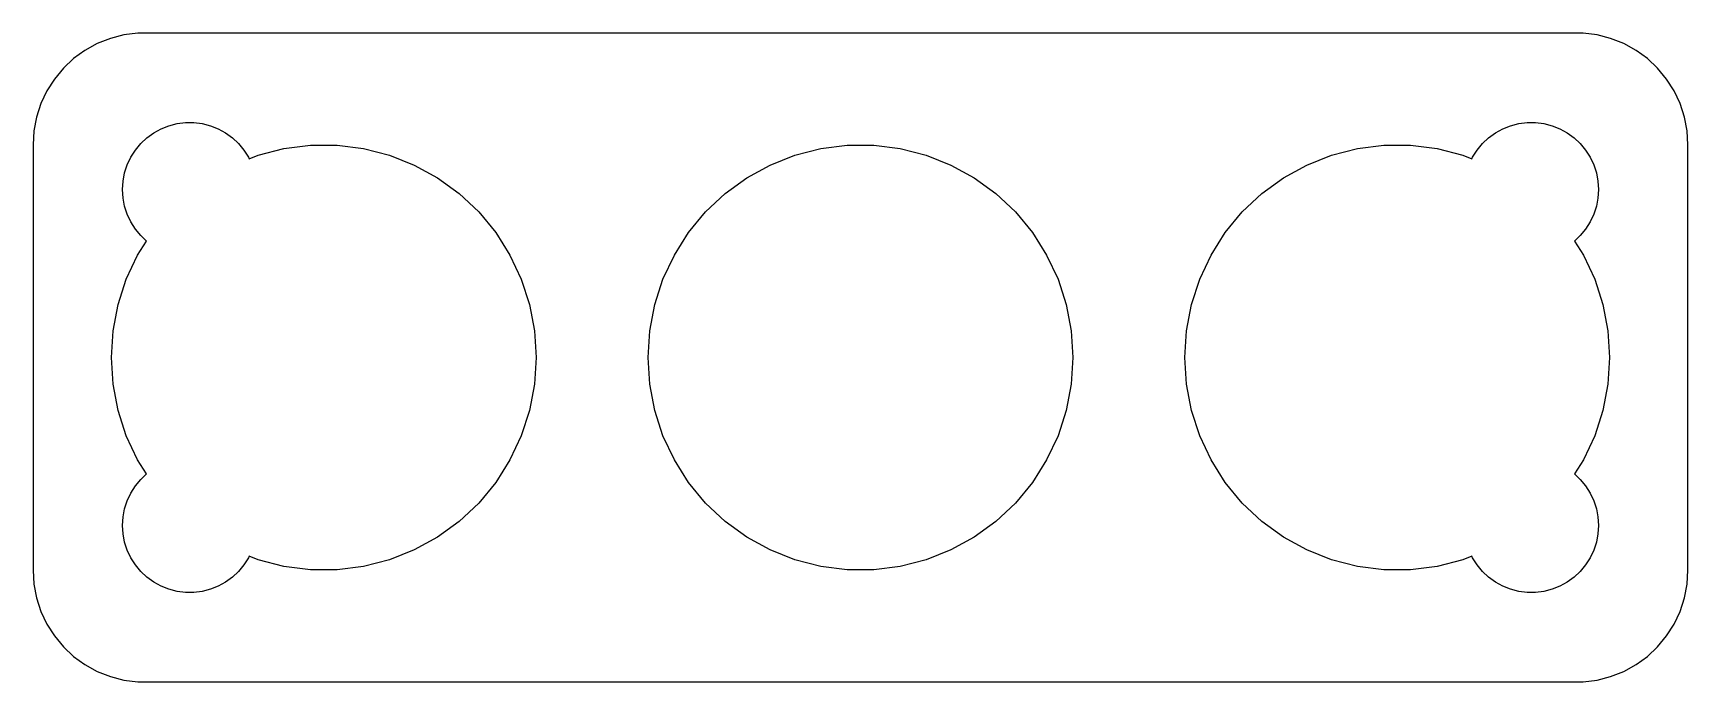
# Model space of a CAD drawing. Header units: metres. Extents: x -37 to 37, y -14.5 to 14.5.
import ezdxf

# ---------------------------------------------------------------- set-up
doc = ezdxf.new("R2010")
doc.units = ezdxf.units.M

msp = doc.modelspace()

# ---------------------------------------------------------------- linework, layer by layer
for p, q in [((-33.5451, 14.2553), (-34.1289, 14.0241)), ((-32.9369, 14.4114), (-33.5451, 14.2553)), ((-32.3139, 14.4901), (-32.9369, 14.4114)), ((32.3139, 14.4901), (-32.3139, 14.4901)), ((32.9369, 14.4114), (32.3139, 14.4901)), ((33.5451, 14.2553), (32.9369, 14.4114)), ((34.1289, 14.0241), (33.5451, 14.2553)), ((-35.1871, 13.3526), (-35.6448, 12.9227)), ((-34.6791, 13.7216), (-35.1871, 13.3526)), ((-34.1289, 14.0241), (-34.6791, 13.7216)), ((34.6791, 13.7216), (34.1289, 14.0241)), ((35.1871, 13.3526), (34.6791, 13.7216)), ((35.6448, 12.9227), (35.1871, 13.3526)), ((-35.6448, 12.9227), (-36.0451, 12.4389)), ((36.0451, 12.4389), (35.6448, 12.9227)), ((-36.3815, 11.9088), (-36.6489, 11.3406)), ((-36.0451, 12.4389), (-36.3815, 11.9088)), ((36.3815, 11.9088), (36.0451, 12.4389)), ((36.6489, 11.3406), (36.3815, 11.9088)), ((-36.6489, 11.3406), (-36.8429, 10.7434)), ((36.8429, 10.7434), (36.6489, 11.3406)), ((-36.8429, 10.7434), (-36.9606, 10.1267)), ((-30.927, 10.3532), (-30.5621, 10.4469)), ((-30.5621, 10.4469), (-30.1884, 10.4941)), ((-30.1884, 10.4941), (-29.8116, 10.4941)), ((-29.8116, 10.4941), (-29.4379, 10.4469)), ((-29.4379, 10.4469), (-29.0729, 10.3532)), ((29.0729, 10.3532), (29.4379, 10.4469)), ((29.4379, 10.4469), (29.8116, 10.4941)), ((29.8116, 10.4941), (30.1884, 10.4941)), ((30.1884, 10.4941), (30.5621, 10.4469)), ((30.5621, 10.4469), (30.927, 10.3532)), ((36.9606, 10.1267), (36.8429, 10.7434)), ((-36.9606, 10.1267), (-37, 9.5)), ((-32.1869, 9.55363), (-31.9123, 9.81154)), ((-31.9123, 9.81154), (-31.6075, 10.033)), ((-31.6075, 10.033), (-31.2773, 10.2145)), ((-31.2773, 10.2145), (-30.927, 10.3532)), ((-29.0729, 10.3532), (-28.7227, 10.2145)), ((-28.7227, 10.2145), (-28.3925, 10.033)), ((-28.3925, 10.033), (-28.0877, 9.81154)), ((-28.0877, 9.81154), (-27.8131, 9.55363)), ((27.8131, 9.55363), (28.0877, 9.81154)), ((28.0877, 9.81154), (28.3925, 10.033)), ((28.3925, 10.033), (28.7227, 10.2145)), ((28.7227, 10.2145), (29.0729, 10.3532)), ((30.927, 10.3532), (31.2773, 10.2145)), ((31.2773, 10.2145), (31.6075, 10.033)), ((31.6075, 10.033), (31.9123, 9.81154)), ((31.9123, 9.81154), (32.1869, 9.55363)), ((37, 9.5), (36.9606, 10.1267)), ((-37, 9.5), (-37, -9.5)), ((-32.7893, 8.60437), (-32.6289, 8.94525)), ((-32.6289, 8.94525), (-32.427, 9.26335)), ((-32.427, 9.26335), (-32.1869, 9.55363)), ((-27.8131, 9.55363), (-27.5729, 9.26335)), ((-27.5729, 9.26335), (-27.3711, 8.94525)), ((-27.3711, 8.94525), (-27.3383, 8.87561)), ((-27.3383, 8.87561), (-26.9357, 9.03503)), ((-26.9357, 9.03503), (-25.7801, 9.33173)), ((-25.7801, 9.33173), (-24.5965, 9.48125)), ((-24.5965, 9.48125), (-23.4035, 9.48125)), ((-23.4035, 9.48125), (-22.2199, 9.33173)), ((-22.2199, 9.33173), (-21.0643, 9.03503)), ((-21.0643, 9.03503), (-19.9551, 8.59586)), ((-4.04489, 8.59586), (-2.93565, 9.03503)), ((-2.93565, 9.03503), (-1.78012, 9.33173)), ((-1.78012, 9.33173), (-0.5965, 9.48125)), ((-0.5965, 9.48125), (0.5965, 9.48125)), ((0.5965, 9.48125), (1.78012, 9.33173)), ((1.78012, 9.33173), (2.93565, 9.03503)), ((2.93565, 9.03503), (4.04489, 8.59586)), ((19.9551, 8.59586), (21.0643, 9.03503)), ((21.0643, 9.03503), (22.2199, 9.33173)), ((22.2199, 9.33173), (23.4035, 9.48125)), ((23.4035, 9.48125), (24.5965, 9.48125)), ((24.5965, 9.48125), (25.7801, 9.33173)), ((25.7801, 9.33173), (26.9357, 9.03503)), ((26.9357, 9.03503), (27.3383, 8.87561)), ((27.3383, 8.87561), (27.3711, 8.94525)), ((27.3711, 8.94525), (27.5729, 9.26335)), ((27.5729, 9.26335), (27.8131, 9.55363)), ((32.1869, 9.55363), (32.427, 9.26335)), ((32.427, 9.26335), (32.6289, 8.94525)), ((32.6289, 8.94525), (32.7893, 8.60437)), ((37, -9.5), (37, 9.5)), ((-32.9763, 7.87599), (-32.9057, 8.24606)), ((-32.9057, 8.24606), (-32.7893, 8.60437)), ((-19.9551, 8.59586), (-18.9096, 8.0211)), ((-5.09035, 8.0211), (-4.04489, 8.59586)), ((4.04489, 8.59586), (5.09035, 8.0211)), ((18.9096, 8.0211), (19.9551, 8.59586)), ((32.7893, 8.60437), (32.9057, 8.24606)), ((32.9057, 8.24606), (32.9763, 7.87599)), ((-33, 7.5), (-32.9763, 7.87599)), ((-32.9763, 7.12399), (-33, 7.5)), ((-18.9096, 8.0211), (-17.9445, 7.31987)), ((-6.05553, 7.31987), (-5.09035, 8.0211)), ((5.09035, 8.0211), (6.05553, 7.31987)), ((17.9445, 7.31987), (18.9096, 8.0211)), ((32.9763, 7.87599), (33, 7.5)), ((33, 7.5), (32.9763, 7.12399)), ((-32.9057, 6.75392), (-32.9763, 7.12399)), ((-32.7893, 6.39561), (-32.9057, 6.75392)), ((-17.9445, 7.31987), (-17.0748, 6.50319)), ((-6.9252, 6.50319), (-6.05553, 7.31987)), ((6.05553, 7.31987), (6.9252, 6.50319)), ((17.0748, 6.50319), (17.9445, 7.31987)), ((32.9057, 6.75392), (32.7893, 6.39561)), ((32.9763, 7.12399), (32.9057, 6.75392)), ((-32.6289, 6.05473), (-32.7893, 6.39561)), ((-32.427, 5.73663), (-32.6289, 6.05473)), ((-17.0748, 6.50319), (-16.3143, 5.58395)), ((-7.68565, 5.58395), (-6.9252, 6.50319)), ((6.9252, 6.50319), (7.68565, 5.58395)), ((16.3143, 5.58395), (17.0748, 6.50319)), ((32.6289, 6.05473), (32.427, 5.73663)), ((32.7893, 6.39561), (32.6289, 6.05473)), ((-32.1869, 5.44635), (-32.427, 5.73663)), ((-32.3249, 4.57664), (-31.9275, 5.2028)), ((-31.9275, 5.2028), (-32.1869, 5.44635)), ((-16.3143, 5.58395), (-15.6751, 4.57664)), ((-8.32491, 4.57664), (-7.68565, 5.58395)), ((7.68565, 5.58395), (8.32491, 4.57664)), ((15.6751, 4.57664), (16.3143, 5.58395)), ((32.1869, 5.44635), (31.9275, 5.2028)), ((31.9275, 5.2028), (32.3249, 4.57664)), ((32.427, 5.73663), (32.1869, 5.44635)), ((-32.8329, 3.49718), (-32.3249, 4.57664)), ((-15.6751, 4.57664), (-15.1671, 3.49718)), ((-8.83287, 3.49718), (-8.32491, 4.57664)), ((8.32491, 4.57664), (8.83287, 3.49718)), ((15.1671, 3.49718), (15.6751, 4.57664)), ((32.3249, 4.57664), (32.8329, 3.49718)), ((-33.2015, 2.36255), (-32.8329, 3.49718)), ((-15.1671, 3.49718), (-14.7984, 2.36255)), ((-9.20154, 2.36255), (-8.83287, 3.49718)), ((8.83287, 3.49718), (9.20154, 2.36255)), ((14.7984, 2.36255), (15.1671, 3.49718)), ((32.8329, 3.49718), (33.2015, 2.36255)), ((-33.4251, 1.19066), (-33.2015, 2.36255)), ((-14.7984, 2.36255), (-14.5749, 1.19066)), ((-9.42508, 1.19066), (-9.20154, 2.36255)), ((9.20154, 2.36255), (9.42508, 1.19066)), ((14.5749, 1.19066), (14.7984, 2.36255)), ((33.2015, 2.36255), (33.4251, 1.19066)), ((-33.5, 0), (-33.4251, 1.19066)), ((-14.5749, 1.19066), (-14.5, 0)), ((-9.5, 0), (-9.42508, 1.19066)), ((9.42508, 1.19066), (9.5, 0)), ((14.5, 0), (14.5749, 1.19066)), ((33.4251, 1.19066), (33.5, 0)), ((-33.4251, -1.19066), (-33.5, 0)), ((-14.5, 0), (-14.5749, -1.19066)), ((-9.42508, -1.19066), (-9.5, 0)), ((9.5, 0), (9.42508, -1.19066)), ((14.5749, -1.19066), (14.5, 0)), ((33.5, 0), (33.4251, -1.19066)), ((-33.2015, -2.36255), (-33.4251, -1.19066)), ((-14.5749, -1.19066), (-14.7984, -2.36255)), ((-9.20154, -2.36255), (-9.42508, -1.19066)), ((9.42508, -1.19066), (9.20154, -2.36255)), ((14.7984, -2.36255), (14.5749, -1.19066)), ((33.4251, -1.19066), (33.2015, -2.36255)), ((-32.8329, -3.49718), (-33.2015, -2.36255)), ((-14.7984, -2.36255), (-15.1671, -3.49718)), ((-8.83287, -3.49718), (-9.20154, -2.36255)), ((9.20154, -2.36255), (8.83287, -3.49718)), ((15.1671, -3.49718), (14.7984, -2.36255)), ((33.2015, -2.36255), (32.8329, -3.49718)), ((-32.3249, -4.57664), (-32.8329, -3.49718)), ((-15.1671, -3.49718), (-15.6751, -4.57664)), ((-8.32491, -4.57664), (-8.83287, -3.49718)), ((8.83287, -3.49718), (8.32491, -4.57664)), ((15.6751, -4.57664), (15.1671, -3.49718)), ((32.8329, -3.49718), (32.3249, -4.57664)), ((-31.9275, -5.2028), (-32.3249, -4.57664)), ((-15.6751, -4.57664), (-16.3143, -5.58395)), ((-7.68565, -5.58395), (-8.32491, -4.57664)), ((8.32491, -4.57664), (7.68565, -5.58395)), ((16.3143, -5.58395), (15.6751, -4.57664)), ((32.3249, -4.57664), (31.9275, -5.2028)), ((-32.6289, -6.05473), (-32.427, -5.73663)), ((-32.427, -5.73663), (-32.1869, -5.44635)), ((-32.1869, -5.44635), (-31.9275, -5.2028)), ((-16.3143, -5.58395), (-17.0748, -6.50319)), ((-6.9252, -6.50319), (-7.68565, -5.58395)), ((7.68565, -5.58395), (6.9252, -6.50319)), ((17.0748, -6.50319), (16.3143, -5.58395)), ((31.9275, -5.2028), (32.1869, -5.44635)), ((32.1869, -5.44635), (32.427, -5.73663)), ((32.427, -5.73663), (32.6289, -6.05473)), ((-32.9057, -6.75392), (-32.7893, -6.39561)), ((-32.7893, -6.39561), (-32.6289, -6.05473)), ((-17.0748, -6.50319), (-17.9445, -7.31987)), ((-6.05553, -7.31987), (-6.9252, -6.50319)), ((6.9252, -6.50319), (6.05553, -7.31987)), ((17.9445, -7.31987), (17.0748, -6.50319)), ((32.6289, -6.05473), (32.7893, -6.39561)), ((32.7893, -6.39561), (32.9057, -6.75392)), ((-33, -7.5), (-32.9763, -7.12399)), ((-32.9763, -7.12399), (-32.9057, -6.75392)), ((-17.9445, -7.31987), (-18.9096, -8.0211)), ((-5.09035, -8.0211), (-6.05553, -7.31987)), ((6.05553, -7.31987), (5.09035, -8.0211)), ((18.9096, -8.0211), (17.9445, -7.31987)), ((32.9057, -6.75392), (32.9763, -7.12399)), ((32.9763, -7.12399), (33, -7.5)), ((-32.9763, -7.87599), (-33, -7.5)), ((-32.9057, -8.24606), (-32.9763, -7.87599)), ((-18.9096, -8.0211), (-19.9551, -8.59586)), ((-4.04489, -8.59586), (-5.09035, -8.0211)), ((5.09035, -8.0211), (4.04489, -8.59586)), ((19.9551, -8.59586), (18.9096, -8.0211)), ((32.9763, -7.87599), (32.9057, -8.24606)), ((33, -7.5), (32.9763, -7.87599)), ((-32.7893, -8.60437), (-32.9057, -8.24606)), ((-32.6289, -8.94525), (-32.7893, -8.60437)), ((-27.3383, -8.87561), (-27.3711, -8.94525)), ((-26.9357, -9.03503), (-27.3383, -8.87561)), ((-19.9551, -8.59586), (-21.0643, -9.03503)), ((-2.93565, -9.03503), (-4.04489, -8.59586)), ((4.04489, -8.59586), (2.93565, -9.03503)), ((21.0643, -9.03503), (19.9551, -8.59586)), ((27.3383, -8.87561), (26.9357, -9.03503)), ((27.3711, -8.94525), (27.3383, -8.87561)), ((32.7893, -8.60437), (32.6289, -8.94525)), ((32.9057, -8.24606), (32.7893, -8.60437)), ((-37, -9.5), (-36.9606, -10.1267)), ((-32.427, -9.26335), (-32.6289, -8.94525)), ((-32.1869, -9.55363), (-32.427, -9.26335)), ((-31.9123, -9.81154), (-32.1869, -9.55363)), ((-27.8131, -9.55363), (-28.0877, -9.81154)), ((-27.5729, -9.26335), (-27.8131, -9.55363)), ((-27.3711, -8.94525), (-27.5729, -9.26335)), ((-25.7801, -9.33173), (-26.9357, -9.03503)), ((-24.5965, -9.48125), (-25.7801, -9.33173)), ((-23.4035, -9.48125), (-24.5965, -9.48125)), ((-22.2199, -9.33173), (-23.4035, -9.48125)), ((-21.0643, -9.03503), (-22.2199, -9.33173)), ((-1.78012, -9.33173), (-2.93565, -9.03503)), ((-0.5965, -9.48125), (-1.78012, -9.33173)), ((0.5965, -9.48125), (-0.5965, -9.48125)), ((1.78012, -9.33173), (0.5965, -9.48125)), ((2.93565, -9.03503), (1.78012, -9.33173)), ((22.2199, -9.33173), (21.0643, -9.03503)), ((23.4035, -9.48125), (22.2199, -9.33173)), ((24.5965, -9.48125), (23.4035, -9.48125)), ((25.7801, -9.33173), (24.5965, -9.48125)), ((26.9357, -9.03503), (25.7801, -9.33173)), ((27.5729, -9.26335), (27.3711, -8.94525)), ((27.8131, -9.55363), (27.5729, -9.26335)), ((28.0877, -9.81154), (27.8131, -9.55363)), ((32.1869, -9.55363), (31.9123, -9.81154)), ((32.427, -9.26335), (32.1869, -9.55363)), ((32.6289, -8.94525), (32.427, -9.26335)), ((36.9606, -10.1267), (37, -9.5)), ((-36.9606, -10.1267), (-36.8429, -10.7434)), ((-31.6075, -10.033), (-31.9123, -9.81154)), ((-31.2773, -10.2145), (-31.6075, -10.033)), ((-30.927, -10.3532), (-31.2773, -10.2145)), ((-30.5621, -10.4469), (-30.927, -10.3532)), ((-29.0729, -10.3532), (-29.4379, -10.4469)), ((-28.7227, -10.2145), (-29.0729, -10.3532)), ((-28.3925, -10.033), (-28.7227, -10.2145)), ((-28.0877, -9.81154), (-28.3925, -10.033)), ((28.3925, -10.033), (28.0877, -9.81154)), ((28.7227, -10.2145), (28.3925, -10.033)), ((29.0729, -10.3532), (28.7227, -10.2145)), ((29.4379, -10.4469), (29.0729, -10.3532)), ((30.927, -10.3532), (30.5621, -10.4469)), ((31.2773, -10.2145), (30.927, -10.3532)), ((31.6075, -10.033), (31.2773, -10.2145)), ((31.9123, -9.81154), (31.6075, -10.033)), ((36.8429, -10.7434), (36.9606, -10.1267)), ((-36.8429, -10.7434), (-36.6489, -11.3406)), ((-30.1884, -10.4941), (-30.5621, -10.4469)), ((-29.8116, -10.4941), (-30.1884, -10.4941)), ((-29.4379, -10.4469), (-29.8116, -10.4941)), ((29.8116, -10.4941), (29.4379, -10.4469)), ((30.1884, -10.4941), (29.8116, -10.4941)), ((30.5621, -10.4469), (30.1884, -10.4941)), ((36.6489, -11.3406), (36.8429, -10.7434)), ((-36.6489, -11.3406), (-36.3815, -11.9088)), ((36.3815, -11.9088), (36.6489, -11.3406)), ((-36.3815, -11.9088), (-36.0451, -12.4389)), ((-36.0451, -12.4389), (-35.6448, -12.9227)), ((35.6448, -12.9227), (36.0451, -12.4389)), ((36.0451, -12.4389), (36.3815, -11.9088)), ((-35.6448, -12.9227), (-35.1871, -13.3526)), ((35.1871, -13.3526), (35.6448, -12.9227)), ((-35.1871, -13.3526), (-34.6791, -13.7216)), ((-34.6791, -13.7216), (-34.1289, -14.0241)), ((-34.1289, -14.0241), (-33.5451, -14.2553)), ((33.5451, -14.2553), (34.1289, -14.0241)), ((34.1289, -14.0241), (34.6791, -13.7216)), ((34.6791, -13.7216), (35.1871, -13.3526)), ((-33.5451, -14.2553), (-32.9369, -14.4114)), ((-32.9369, -14.4114), (-32.3139, -14.4901)), ((-32.3139, -14.4901), (32.3139, -14.4901)), ((32.3139, -14.4901), (32.9369, -14.4114)), ((32.9369, -14.4114), (33.5451, -14.2553))]:
    msp.add_line(p, q)

doc.saveas('drawing.dxf')
